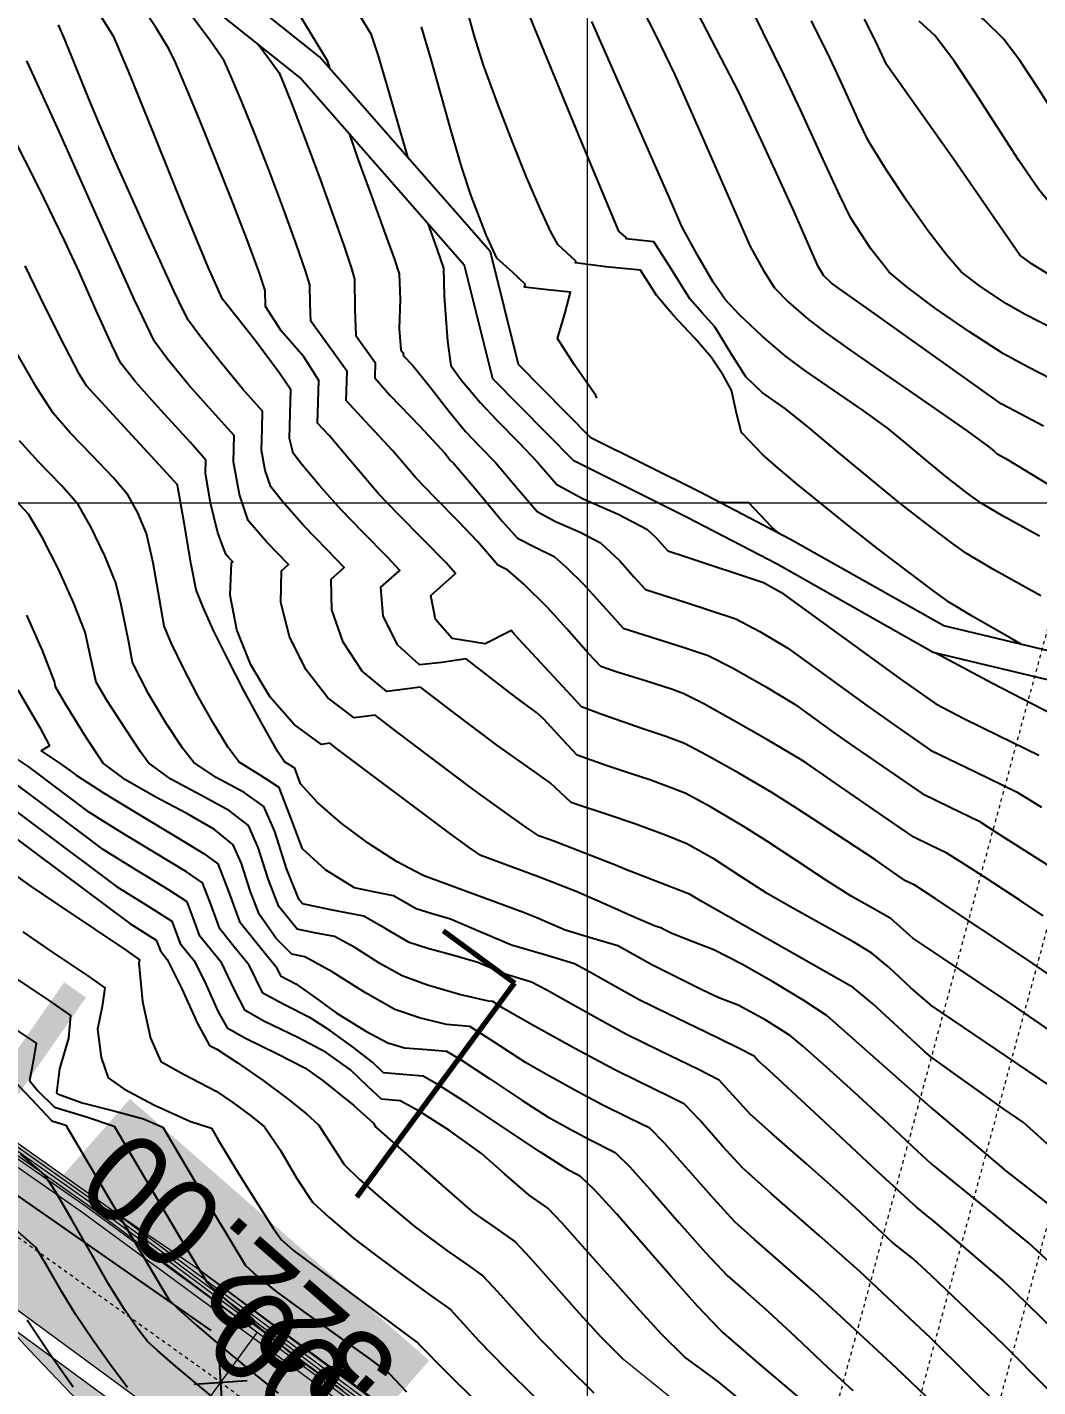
# Model space of a CAD drawing. Extents: x 62344 to 62624, y 108620 to 109406.
# Drawn here: x 62434.2 to 62462.72, y 108675.03 to 108713.43 of the extents above; entities that cross this region are included whole.
import ezdxf
from ezdxf.enums import TextEntityAlignment as Align

# ---------------------------------------------------------------- set-up
doc = ezdxf.new("R2018")
doc.units = 0
doc.header["$LTSCALE"] = 0.039369
doc.header["$MEASUREMENT"] = 0
for name, pattern in [('NASCOSTA', [9.525, 6.35, -3.175]), ('TRATTEGGIATA', [0.75, 0.5, -0.25]), ('TRATTOPUNTO2', [0.5, 0.25, -0.125, 0, -0.125])]:
    doc.linetypes.add(name, pattern=pattern)
for name, color, linetype in [('coordinate', 2, 'Continuous'), ('curve livello 1m', 2, 'Continuous'), ('curve livello 5m', 7, 'Continuous'), ('LIN010TR', 2, 'NASCOSTA'), ('LIN018CO', 6, 'Continuous'), ('LIN025CO', 7, 'Continuous'), ('LIN035CO', 1, 'Continuous'), ('Strade', 7, 'Continuous'), ('TEXT018', 143, 'Continuous'), ('TEXT035', 1, 'Continuous'), ('TEXT050', 3, 'Continuous'), ('TRATTCOLO-30', 253, 'Continuous'), ('TRATTCOLO-7', 51, 'Continuous')]:
    doc.layers.add(name, color=color, linetype=linetype)
doc.layers.add('LIN070CO', color=4, linetype='Continuous', lineweight=70)

# ---------------------------------------------------------------- blocks, each defined once
blk = doc.blocks.new('*U14')
at = {"layer": 'LIN035CO'}
for p, q in [((0.1061, 0.1061), (-0.1061, -0.1061)), ((0.1061, -0.1061), (-0.1061, 0.1061))]:
    blk.add_line(p, q, dxfattribs=at)
at = {"layer": 'TEXT035', "lineweight": 30, "flags": 104}
blk.add_attdef('VALORE', text='', height=0.25, dxfattribs=at).set_placement((0.6749, 0.0868), align=Align.BOTTOM_CENTER)
blk = doc.blocks.new('*U28')
at = {"layer": 'LIN035CO'}
for p, q in [((0.1061, 0.1061), (-0.1061, -0.1061)), ((0.1061, -0.1061), (-0.1061, 0.1061))]:
    blk.add_line(p, q, dxfattribs=at)
at = {"layer": 'TEXT035', "lineweight": 30, "flags": 104}
blk.add_attdef('VALORE', text='', height=0.25, dxfattribs=at).set_placement((-0.7058, -0.2679), align=Align.BOTTOM_CENTER)
blk = doc.blocks.new('*U13')
at = {"layer": 'LIN018CO'}
blk.add_hatch(color=256, dxfattribs=at).paths.add_polyline_path([(-0.2617, 0.0918), (-0.2749, 0.211), (-0.0132, 0.1193)])
for p, q in [((-0.2617, 0.0918), (-0.2749, 0.211)), ((-0.2749, 0.211), (-0.0132, 0.1193)), ((-0.0132, 0.1193), (-1.8424, -0.0832))]:
    blk.add_line(p, q, dxfattribs=at)
at = {"layer": 'TEXT035', "lineweight": 30, "flags": 46}
blk.add_attdef('VALORE_AD', text='', height=0.25, rotation=6.31491, dxfattribs=at).set_placement((-0.3363, 0.1439), align=Align.BOTTOM_RIGHT)
blk = doc.blocks.new('Strada 4')
at = {"layer": 'TRATTCOLO-30', "linetype": 'Continuous', "lineweight": 0}
h = blk.add_hatch(color=256, dxfattribs=at)
h.dxf.hatch_style = 1
h.paths.add_polyline_path([(43.105, -1.419), (46.497, -3.339), (80.151, -4.519), (80.103, -2.716)])
h.paths.add_polyline_path([(46.497, -3.339), (46.874, -3.552), (52.527, -6.752), (80.237, -7.724), (80.151, -4.519)])
edge = h.paths.add_edge_path()
edge.add_line((55.533, 0.147), (48.635, 2.784))
edge.add_arc((41.881, -19.911), 23.678, 73.4261, 98.3552)
edge.add_line((38.44, 3.516), (21.582, 1.651))
edge.add_line((21.582, 1.651), (3.299, 0.105))
edge.add_line((3.299, 0.105), (0, 0))
edge.add_line((0, 0), (-4.868, -2.433))
edge.add_line((-4.868, -2.433), (-6.76, -3.083))
edge.add_line((-6.76, -3.083), (-8.08, -3.177))
edge.add_line((-8.08, -3.177), (-9.796, -2.619))
edge.add_line((-9.796, -2.619), (-8.386, -3.862))
edge.add_line((-8.386, -3.862), (0.216, -4.319))
edge.add_line((0.216, -4.319), (4.425, -3.312))
edge.add_line((4.425, -3.312), (21.922, -1.833))
edge.add_line((21.922, -1.833), (38.889, 0.045))
edge.add_line((38.889, 0.045), (40.891, -0.537))
edge.add_line((40.891, -0.537), (40.911, 0.659))
edge.add_line((40.911, 0.659), (40.911, 0.659))
edge.add_line((40.911, 0.659), (55.533, 0.147))
h.paths.add_polyline_path([(80.063, -1.214), (56.974, -0.404), (55.533, 0.147), (40.911, 0.659), (40.891, -0.537), (42.241, -0.929), (43.105, -1.419), (80.103, -2.716)])
h.paths.add_polyline_path([(113.896, 1.782), (80.063, -1.214), (80.103, -2.716), (114.117, -0.719), (114.116, -0.709)])
h.paths.add_polyline_path([(112.477, -4.869), (112.186, -1.588), (80.151, -4.519), (80.237, -7.724)])
h.paths.add_polyline_path([(112.124, -0.882), (113.749, -0.741), (80.103, -2.716), (80.151, -4.519), (112.186, -1.587)])
at = {"layer": 'TRATTCOLO-7', "linetype": 'Continuous', "lineweight": 0}
h = blk.add_hatch(color=256, dxfattribs=at)
h.dxf.hatch_style = 1
h.paths.add_polyline_path([(77.917, 0.178), (77.359, 0.413), (76.966, 0.592), (76.485, 0.725), (75.957, 0.858), (75.62, 0.95), (75.211, 0.996), (74.929, 1.042), (74.576, 1.077), (74.1, 1.149), (73.522, 1.201), (73.026, 1.241), (72.529, 1.277), (71.951, 1.303), (71.213, 1.272), (69.931, 1.128), (68.801, 1.033), (67.419, 0.892), (66.997, 0.826), (65.946, 0.275), (65.377, -0.199), (80.05, -0.713), (80.317, -0.689), (78.991, -0.267)])
h.paths.add_polyline_path([(3.257, 0.604), (21.533, 2.148), (20.47, 2.268), (19.313, 2.368), (17.399, 2.547), (15.783, 2.547), (13.326, 2.268), (11.631, 1.829), (9.275, 1.55), (8.016, 1.317), (5.948, 0.958), (3.247, 0.603)])
h = blk.add_hatch(color=256, dxfattribs=at)
h.dxf.hatch_style = 1
h.paths.add_polyline_path([(114.27, -1.309), (114.16, -1.207), (114.237, -2.072), (114.336, -2.057)], flags=17)
h.paths.add_polyline_path([(114.379, -1.412), (114.27, -1.309), (114.336, -2.057), (114.435, -2.042)], flags=17)
h.paths.add_polyline_path([(114.437, -0.925), (114.234, 0.229), (114.435, -2.042), (114.534, -2.027)])
h.paths.add_polyline_path([(114.344, -1.011), (114.252, -1.109), (114.27, -1.309), (114.379, -1.412)], flags=17)
h.paths.add_polyline_path([(114.252, -1.109), (114.16, -1.207), (114.27, -1.309)], flags=17)
h.paths.add_polyline_path([(114.038, 1.311), (113.852, 2.28), (114.16, -1.207), (114.252, -1.109)])
h.paths.add_polyline_path([(114.038, 1.311), (114.252, -1.109), (114.344, -1.011), (114.234, 0.229)])
h.paths.add_polyline_path([(52.527, -6.752), (42.241, -0.929), (38.889, 0.045), (21.922, -1.833), (4.425, -3.312), (0.216, -4.319), (-8.469, -3.858), (-8.397, -3.975), (-5.236, -4.212), (-4.645, -4.346), (-4.052, -4.48), (-1.88, -4.596), (0.216, -4.707), (4.518, -3.711), (18.308, -2.593), (21.076, -2.268), (38.857, -0.438), (41.275, -1.19), (44.607, -3.017), (52.334, -7.418), (54.887, -7.518), (56.143, -7.79), (57.152, -7.998), (58.044, -8.175), (58.724, -8.302), (59.095, -8.359), (60.827, -8.318), (62.559, -8.278), (65.673, -8.25), (67.078, -8.203), (68.479, -8.146), (69.599, -8.092), (73.104, -8.228), (79.801, -8.378), (80.253, -8.38), (92.186, -7.276), (115.151, -5.266), (115.066, -4.633), (114.854, -3.378), (114.645, -2.142), (114.623, -2.014), (114.237, -2.072), (114.469, -4.693), (80.237, -7.724)])
h.paths.add_polyline_path([(112.957, -0.851), (115.342, -0.772), (115.308, 0.258), (112.922, 0.179)], flags=9)
at = {"linetype": 'Continuous', "lineweight": 0, "flags": 128}
blk.add_lwpolyline([(-9.67, -2.475), (-8.309, -3.675), (0.198, -4.127), (4.394, -3.123), (21.903, -1.643), (38.906, 0.238), (42.315, -0.752), (52.58, -6.563), (80.232, -7.533), (112.49, -4.677)], dxfattribs=at)
at = {"layer": 'curve livello 1m', "linetype": 'Continuous', "lineweight": 0, "flags": 128}
for points in [[(15.949, -2.346), (15.638, 1.148)], [(0.216, -4.39), (4.447, -3.436), (21.948, -2.09), (38.855, -0.332), (42.072, -1.317), (52.397, -7.198), (80.249, -8.284), (92.186, -7.276)], [(3.263, -3.59), (4.432, -3.337), (21.939, -1.99), (38.865, -0.23), (42.112, -1.225), (52.425, -7.099), (80.246, -8.184), (115.12, -5.24), (115.066, -4.633)], [(15.773, -2.353), (21.93, -1.89), (38.875, -0.129), (42.152, -1.133), (52.454, -7), (80.244, -8.084), (115.011, -5.149), (114.854, -3.378)], [(21.076, -2.268), (4.463, -3.546), (0.226, -4.502), (-5.236, -4.212)], [(18.308, -2.593), (4.48, -3.656), (0.267, -4.607), (-4.645, -4.346)]]:
    blk.add_lwpolyline(points, dxfattribs=at)
at = {"layer": 'LIN018CO', "linetype": 'TRATTOPUNTO2', "lineweight": 0, "ltscale": 5, "flags": 128}
blk.add_lwpolyline([(-4.025, -2.012), (15.794, -0.599), (28.305, 0.628), (38.378, 1.633, -0.11239), (47.777, -0.151), (55.32, -3.584), (80.051, -4.487), (114.148, -1.407)], format="xyb", dxfattribs=at)
at = {"layer": 'LIN035CO', "linetype": 'Continuous', "lineweight": 0, "flags": 128}
for points in [[(3.257, 0.604), (21.533, 2.148), (38.376, 4.012, -0.126618), (50.36, 2.732), (56.992, 0.095)], [(3.299, 0.105), (21.582, 1.651), (38.44, 3.516, -0.109204), (48.635, 2.784), (56.974, -0.404)]]:
    blk.add_lwpolyline(points, format="xyb", dxfattribs=at)
at = {"layer": 'LIN035CO', "linetype": 'Continuous', "lineweight": 0, "elevation": -3.7, "flags": 128}
blk.add_lwpolyline([(21.533, 2.148), (20.47, 2.268), (19.313, 2.368), (17.399, 2.547), (15.783, 2.547), (13.326, 2.268), (11.631, 1.829), (9.275, 1.55), (8.016, 1.317), (5.948, 0.958), (3.257, 0.605)], dxfattribs=at)
at = {"layer": 'LIN035CO', "linetype": 'Continuous', "lineweight": 0, "flags": 128}
for points in [[(-9.796, -2.619), (-8.386, -3.862), (0.216, -4.319), (4.425, -3.312), (21.922, -1.833), (38.889, 0.045)], [(18.308, -2.593), (21.076, -2.268), (38.857, -0.438), (41.275, -1.19)], [(0.216, -4.707), (4.518, -3.711), (18.308, -2.593)]]:
    blk.add_lwpolyline(points, dxfattribs=at)
ref = blk.add_blockref('*U13', (26.178, -1.107), dxfattribs=dict(xscale=5, yscale=5, zscale=5))
lines = blk.add_mtext('P=8.00%', dxfattribs={"layer": 'TEXT035', "insert": (24.496, -0.388), "char_height": 6, "attachment_point": 1, "rotation": 6.3149})
ref.add_attrib('VALORE_AD', '', (24.496, -0.388), dxfattribs={"flags": 46}).embed_mtext(lines)
ref = blk.add_blockref('*U28', (15.794, -0.599), dxfattribs=dict(xscale=5, yscale=5, zscale=5))
lines = blk.add_mtext('322.00', dxfattribs={"layer": 'TEXT035', "insert": (12.265, -1.939), "char_height": 2.5, "attachment_point": 1, "bg_fill": 1, "box_fill_scale": 1.2, "bg_fill_color": 253, "bg_fill_transparency": 0})
ref.add_attrib('VALORE', '', (12.265, -1.939), dxfattribs={"flags": 104}).embed_mtext(lines)
ref = blk.add_blockref('*U14', (3.259, -1.395), dxfattribs=dict(xscale=5, yscale=5, zscale=5))
lines = blk.add_mtext('323.00', dxfattribs={"layer": 'TEXT035', "insert": (6.634, -0.961), "char_height": 2.5, "attachment_point": 1})
ref.add_attrib('VALORE', '', (6.634, -0.961), dxfattribs={"flags": 104}).embed_mtext(lines)
blk = doc.blocks.new('*U36')
at = {"layer": 'LIN070CO'}
for p, q in [((2.7993, 0.7384), (2.8414, 0.2401)), ((-2.6857, -0.227), (-2.7278, 0.2712)), ((2.8414, 0.2401), (1.3467, 0.1138)), ((-1.191, -0.1007), (-2.6857, -0.227))]:
    blk.add_line(p, q, dxfattribs=at)
at = {"layer": 'TEXT018', "lineweight": 30, "flags": 39}
blk.add_attdef('RIF2', text='', height=0.18, rotation=4.83108, dxfattribs=at).set_placement((2.7045, 0.078), align=Align.TOP_RIGHT)
blk.add_attdef('RIF1', text='', height=0.18, rotation=4.83108, dxfattribs=at).set_placement((-2.5236, -0.3638), align=Align.TOP_LEFT)
at = {"layer": 'TEXT050', "lineweight": 30, "flags": 39}
blk.add_attdef('SEZ2', text='', height=0.4, rotation=4.83108, dxfattribs=at).set_placement((2.6793, 0.377), align=Align.BOTTOM_RIGHT)
blk.add_attdef('SEZ1', text='', height=0.4, rotation=4.83108, dxfattribs=at).set_placement((-2.5488, -0.0649), align=Align.BOTTOM_LEFT)

msp = doc.modelspace()

# ---------------------------------------------------------------- linework, layer by layer
at = {"layer": 'coordinate', "linetype": 'Continuous', "lineweight": 0}
for p, q in [((62449.99999, 108764.27057), (62449.99999, 108620.31839)), ((62369.18886, 108700.00002), (62480.2144, 108700.00002))]:
    msp.add_line(p, q, dxfattribs=at)
at = {"layer": 'curve livello 1m', "linetype": 'Continuous', "lineweight": 0}
msp.add_line((62453.00663, 108674.20549), (62451.03186, 108675.80416), dxfattribs=at)
at = {"layer": 'curve livello 1m', "flags": 128}
for points in [[(62433.92811, 108727.09076), (62434.61642, 108726.28671), (62435.42161, 108725.34867), (62435.42161, 108725.34867), (62436.75554, 108723.73726), (62438.92743, 108721.11448), (62439.37637, 108720.59691), (62439.70897, 108720.21096), (62441.46294, 108717.25663), (62443.89281, 108713.24587), (62444.09101, 108712.65305), (62444.4154, 108711.56003), (62444.80158, 108710.22811), (62444.94216, 108709.74815)], [(62433.03223, 108726.0036), (62437.04472, 108721.15811), (62437.56197, 108720.5597), (62438.16242, 108719.87114), (62438.4886, 108719.48888), (62441.72899, 108714.03087), (62442.66263, 108712.48979), (62442.72894, 108712.27959)], [(62475.65509, 108702.04685), (62475.14946, 108702.38323), (62470.46899, 108705.34945), (62469.91767, 108705.70285), (62469.55402, 108705.9859), (62468.86175, 108706.46659), (62467.97723, 108707.05539), (62467.00061, 108707.69458), (62466.032, 108708.32646), (62465.17153, 108708.89331), (62464.51934, 108709.33742), (62464.17555, 108709.60109), (62463.77259, 108710.10374), (62463.278, 108710.84641), (62462.74197, 108711.68924), (62462.21468, 108712.49241), (62461.74631, 108713.11607), (62461.22923, 108713.62739), (62460.56497, 108714.20768), (62459.91112, 108714.78023), (62459.4253, 108715.26835), (62457.64105, 108718.09173), (62454.82772, 108722.54901)], [(62467.30336, 108683.73974), (62462.43277, 108687.09031), (62459.83067, 108688.83054), (62459.25367, 108689.20149), (62458.99187, 108689.32879), (62458.62167, 108689.58224), (62458.14009, 108689.91444), (62458.14009, 108689.91444), (62457.02035, 108690.65488), (62455.93624, 108691.35934), (62455.21299, 108691.81647), (62455.21299, 108691.81647), (62454.28644, 108692.36192), (62453.37458, 108692.87513), (62452.75097, 108693.20215), (62452.75097, 108693.20215), (62452.21967, 108693.40609), (62451.57657, 108693.61847), (62450.4168, 108694.02532), (62449.84762, 108694.23801), (62449.84762, 108694.23801), (62449.55992, 108694.54863), (62447.95024, 108696.28652), (62447.86293, 108696.3831), (62447.84565, 108696.39944), (62447.85012, 108696.3824), (62447.12613, 108696.01437), (62446.18886, 108696.17389), (62446.18886, 108696.17389), (62445.71796, 108696.70455), (62445.58952, 108697.38432), (62445.58952, 108697.38432), (62446.2902, 108698.00571), (62446.02488, 108698.30507), (62445.39914, 108698.93907), (62444.67429, 108699.66883), (62444.11164, 108700.25546), (62444.11164, 108700.25546), (62443.69576, 108700.74057), (62443.17113, 108701.36949), (62442.71745, 108701.90144), (62442.71745, 108701.90144), (62442.39242, 108702.25016), (62442.40824, 108702.8405), (62442.43135, 108703.45199), (62442.43135, 108703.45199), (62442.00459, 108704.12732), (62441.36908, 108704.85421), (62440.92517, 108705.54248), (62440.92517, 108705.54248), (62440.9143, 108705.99844), (62440.7417, 108706.51706), (62440.40431, 108707.42949), (62440.40431, 108707.42949), (62439.95275, 108708.59472), (62439.49371, 108709.75331), (62439.05786, 108710.83037), (62438.67586, 108711.75096), (62438.37839, 108712.44019), (62438.19612, 108712.82313), (62438.19612, 108712.82313), (62437.84706, 108713.39486), (62437.36431, 108714.11235)], [(62451.37932, 108714.31301), (62451.92824, 108713.21465), (62452.47725, 108712.08673), (62453.21666, 108710.40601), (62454.60174, 108707.23837), (62454.97825, 108706.5585), (62455.28772, 108706.07696), (62455.68806, 108705.67088), (62456.24633, 108705.17958), (62456.7339, 108704.80946), (62457.41515, 108704.32536), (62458.22193, 108703.76678), (62459.08612, 108703.17324), (62459.93959, 108702.58424), (62460.71419, 108702.03929), (62461.34181, 108701.57788), (62461.48978, 108701.4556), (62461.57891, 108701.38785), (62461.80314, 108701.26022), (62463.28505, 108700.35624)], [(62460.04114, 108687.14127), (62459.19229, 108687.70897), (62458.57513, 108688.25708), (62458.07486, 108688.54382), (62457.45505, 108688.8939), (62457.45505, 108688.8939), (62456.7574, 108689.33837), (62455.92281, 108689.88998), (62455.09316, 108690.43817), (62454.41035, 108690.87236), (62454.41035, 108690.87236), (62453.48496, 108691.41099), (62452.78461, 108691.78736), (62452.78461, 108691.78736), (62452.37684, 108691.95171), (62451.76986, 108692.17687), (62451.76986, 108692.17687), (62451.19144, 108692.36839), (62450.5416, 108692.5825), (62450.5416, 108692.5825), (62449.72118, 108692.87649), (62449.3088, 108693.31638), (62448.77121, 108693.90212), (62448.77121, 108693.90212), (62448.57621, 108694.08317), (62448.18516, 108694.36106), (62447.85259, 108694.61127), (62446.58387, 108695.59068), (62445.89579, 108695.49459), (62445.26722, 108695.42542), (62445.26722, 108695.42542), (62444.65053, 108695.99489), (62444.24896, 108696.80591), (62444.18297, 108697.61516), (62444.18297, 108697.61516), (62444.71703, 108698.08877), (62444.37651, 108698.45867), (62443.66565, 108699.17411), (62443.05655, 108699.8035), (62443.05655, 108699.8035), (62442.44595, 108700.49294), (62441.94446, 108701.08501), (62441.70252, 108701.40207), (62441.70252, 108701.40207), (62441.59665, 108701.8191), (62441.62659, 108702.87401), (62441.63699, 108703.19499), (62441.3143, 108703.66512), (62440.64201, 108704.57597), (62440.64201, 108704.57597), (62440.11482, 108705.24116), (62439.71237, 108705.75501), (62439.71237, 108705.75501), (62439.30373, 108706.65408), (62438.62622, 108708.29319), (62437.79777, 108710.35662), (62437.0562, 108712.19576), (62436.63935, 108713.16199), (62436.63935, 108713.16199), (62436.27248, 108713.74495)], [(62462.80776, 108697.37094), (62461.4578, 108698.13113), (62460.67893, 108698.58862), (62460.67893, 108698.58862), (62460.2395, 108698.90702), (62459.53275, 108699.44425), (62458.77068, 108700.03913), (62458.77068, 108700.03913), (62458.01639, 108700.65597), (62457.09924, 108701.42338), (62456.22574, 108702.1532), (62455.60241, 108702.65726), (62455.60241, 108702.65726), (62454.94552, 108703.12158), (62454.47916, 108703.55815), (62454.05666, 108704.23183), (62453.60261, 108704.9672), (62453.60261, 108704.9672), (62453.25099, 108705.36524), (62452.89686, 108705.7657), (62452.89686, 108705.7657), (62452.33153, 108706.68227), (62451.88401, 108707.37332), (62451.88401, 108707.37332), (62451.10806, 108707.46038), (62451.11219, 108707.48228), (62450.90056, 108707.67797), (62449.82682, 108710.24731), (62448.3248, 108713.87861)], [(62462.88666, 108702.1659), (62462.2462, 108702.5025), (62461.68608, 108702.79992), (62461.68608, 108702.79992), (62458.19261, 108705.2926), (62456.89674, 108706.20858), (62456.68068, 108706.41085), (62456.52606, 108706.67262), (62456.2211, 108707.36688), (62455.82907, 108708.26661), (62455.82907, 108708.26661), (62454.98157, 108710.11441), (62454.28184, 108711.59631), (62454.28184, 108711.59631), (62453.13995, 108713.81107)], [(62480.2144, 108695.71691), (62479.01087, 108696.56012), (62475.48618, 108698.90317), (62471.85779, 108701.31708), (62469.13699, 108703.04137), (62467.08946, 108704.29746), (62466.37304, 108704.68659), (62465.48302, 108705.14882), (62464.55481, 108705.62581), (62463.72385, 108706.05925), (62463.12554, 108706.39079), (62463.12554, 108706.39079), (62462.56732, 108706.74557), (62462.21922, 108706.99999), (62462.21922, 108706.99999), (62460.35611, 108709.6958), (62458.45227, 108712.37825), (62458.13964, 108713.05104), (62457.83213, 108713.66123)], [(62459.70614, 108685.81681), (62459.67146, 108685.84), (62459.13526, 108686.30747), (62458.52507, 108686.8739), (62458.04254, 108687.2867), (62458.04254, 108687.2867), (62457.55371, 108687.57962), (62456.72212, 108688.0435), (62455.81165, 108688.54919), (62455.0862, 108688.96751), (62455.0862, 108688.96751), (62454.34215, 108689.4512), (62453.6077, 108689.92825), (62453.6077, 108689.92825), (62452.81824, 108690.37257), (62452.21621, 108690.61522), (62451.32006, 108690.94764), (62451.32006, 108690.94764), (62450.56637, 108691.19714), (62449.7359, 108691.47081), (62449.7359, 108691.47081), (62449.55533, 108691.53612), (62448.95972, 108692.08912), (62448.31237, 108692.551), (62447.48161, 108693.13949), (62447.48161, 108693.13949), (62446.22456, 108694.08524), (62445.30249, 108694.79705), (62444.34558, 108694.67695), (62443.65384, 108695.24854), (62443.1127, 108696.06628), (62442.79571, 108696.98161), (62442.77643, 108697.846), (62442.77643, 108697.846), (62443.14385, 108698.17184), (62442.67659, 108698.66127), (62442.00146, 108699.35155), (62442.00146, 108699.35155), (62441.39301, 108700.04555), (62441.06991, 108700.45135), (62441.06991, 108700.45135), (62440.91645, 108700.91384), (62440.80624, 108701.48989), (62440.80624, 108701.48989), (62440.83029, 108702.09162), (62440.83758, 108702.59383), (62440.83758, 108702.59383), (62440.27726, 108703.21765), (62439.63235, 108704.0019), (62439.06688, 108704.71906), (62438.7505, 108705.154), (62438.7505, 108705.154), (62438.59716, 108705.44686), (62438.33782, 108705.98777), (62437.99458, 108706.72812), (62437.58953, 108707.6193), (62437.14477, 108708.61271), (62436.68238, 108709.65972), (62436.22446, 108710.71174), (62436.22446, 108710.71174), (62435.9341, 108711.41422), (62435.57905, 108712.29855), (62435.26123, 108713.08675), (62435.08258, 108713.50085)], [(62450.27415, 108702.95785), (62450.247, 108703.02911), (62450.247, 108703.02911), (62449.63731, 108703.91006), (62449.16206, 108704.63964), (62449.16206, 108704.63964), (62449.375, 108705.33669), (62449.53208, 108705.94768), (62449.53208, 108705.94768), (62448.88715, 108706.0212), (62448.23457, 108706.09326), (62448.23457, 108706.09326), (62448.25005, 108706.17533), (62447.89227, 108706.51924), (62447.45701, 108706.90865), (62447.45701, 108706.90865), (62447.14951, 108707.57194), (62446.72589, 108708.66868), (62446.72589, 108708.66868), (62446.4671, 108709.46865), (62446.17455, 108710.47182), (62445.87105, 108711.55247), (62445.57942, 108712.58486), (62445.32246, 108713.44326)], [(62462.76761, 108699.05674), (62461.75009, 108699.62789), (62461.12892, 108699.98824), (62461.12892, 108699.98824), (62460.72456, 108700.28641), (62460.13023, 108700.74737), (62460.13023, 108700.74737), (62459.5796, 108701.20017), (62458.9415, 108701.73472), (62458.47211, 108702.11757), (62458.47211, 108702.11757), (62457.7956, 108702.60552), (62456.95332, 108703.18667), (62456.15139, 108703.74153), (62455.59592, 108704.15058), (62455.59592, 108704.15058), (62454.93581, 108704.71913), (62454.30576, 108705.30894), (62453.89477, 108705.74308), (62453.89477, 108705.74308), (62453.5644, 108706.23549), (62453.11353, 108706.99884), (62452.67743, 108707.80411), (62452.67743, 108707.80411), (62452.38124, 108708.48148), (62450.13281, 108713.59235)], [(62463.17337, 108704.90343), (62462.36868, 108705.32332), (62461.82596, 108705.62675), (62461.82596, 108705.62675), (62461.07531, 108706.12803), (62460.56137, 108706.52906), (62460.56137, 108706.52906), (62460.14211, 108707.00887), (62459.6084, 108707.70538), (62459.02299, 108708.5302), (62458.44859, 108709.39498), (62457.94793, 108710.21132), (62457.94793, 108710.21132), (62457.67434, 108710.78416), (62457.23766, 108711.74243), (62456.85371, 108712.56613), (62456.85371, 108712.56613), (62456.33296, 108713.61227)], [(62473.20246, 108702.04102), (62469.44123, 108704.42467), (62468.49039, 108705.00798), (62467.88724, 108705.32969), (62467.1766, 108705.69552), (62466.64962, 108705.98008), (62465.78592, 108706.51081), (62464.92599, 108707.06391), (62464.15269, 108707.58369), (62463.54887, 108708.01446), (62463.19739, 108708.30054), (62462.74039, 108708.85553), (62462.18667, 108709.66523), (62461.57669, 108710.61691), (62460.95088, 108711.59785), (62460.34971, 108712.49534), (62459.81363, 108713.19665), (62459.37062, 108713.60601)], [(62440.71825, 108712.95568), (62440.71825, 108712.95568), (62441.03987, 108712.51836), (62441.30965, 108712.14541), (62441.6591, 108711.29187), (62442.07291, 108710.197), (62442.4723, 108709.11606), (62442.83264, 108708.11819), (62443.12929, 108707.27251), (62443.33761, 108706.64816), (62443.43297, 108706.31427), (62443.44544, 108705.474), (62443.4708, 108704.72833), (62444.02007, 108703.96597), (62444.00587, 108703.52769), (62444.43624, 108703.04192), (62445.27738, 108702.16502), (62445.99454, 108701.39407), (62446.14903, 108701.20079), (62446.23602, 108701.11047), (62446.8768, 108700.35981), (62447.60666, 108699.48268), (62448.03356, 108698.99938), (62448.53658, 108698.74729), (62449.07247, 108698.48462), (62449.40551, 108698.18815), (62449.902, 108697.7005), (62450.5349, 108696.99355), (62451.01861, 108696.46525), (62452.74054, 108695.91243), (62453.41735, 108695.68772), (62454.10695, 108695.33916), (62455.01738, 108694.82748), (62455.87549, 108694.30617), (62456.95102, 108693.52521), (62457.41763, 108693.1954), (62459.46298, 108691.78911), (62460.24724, 108691.40651), (62461.06728, 108691.00907), (62461.59045, 108690.67376), (62462.2819, 108690.22818), (62463.07722, 108689.73132)], [(62459.70614, 108684.3514), (62459.52271, 108684.50837), (62458.78135, 108685.19353), (62458.06446, 108685.85376), (62457.50995, 108686.31631), (62457.50995, 108686.31631), (62453.22234, 108688.75401), (62452.88863, 108688.94911), (62452.81295, 108688.97837), (62451.06502, 108689.6541), (62450.79811, 108689.7715), (62449.05898, 108690.44083), (62448.63598, 108690.59766), (62448.29752, 108690.82668), (62447.6094, 108691.31567), (62446.77806, 108691.91792), (62446.77806, 108691.91792), (62444.59654, 108693.55921), (62444.02111, 108694.00342), (62443.42393, 108693.92847), (62442.68684, 108694.49505), (62442.0636, 108695.29274), (62441.60349, 108696.22198), (62441.35581, 108697.1832), (62441.36988, 108698.07684), (62441.36988, 108698.07684), (62441.57067, 108698.25491), (62440.94637, 108698.8996), (62440.43729, 108699.50062), (62440.192, 108700.23989), (62440.01584, 108701.16068), (62440.01584, 108701.16068), (62440.03679, 108701.89896), (62439.50545, 108702.49782), (62438.76362, 108703.31644), (62438.76362, 108703.31644), (62438.15811, 108704.06019), (62437.78863, 108704.55299), (62437.78863, 108704.55299), (62437.2253, 108705.73281), (62436.2212, 108707.974), (62435.09978, 108710.48715), (62434.18446, 108712.48283)], [(62443.28081, 108710.43294), (62443.54848, 108709.66463), (62443.90418, 108708.68892), (62444.2672, 108707.70129), (62444.55681, 108706.89722), (62444.69231, 108706.47218), (62444.72248, 108705.75748), (62444.69792, 108704.92192), (62444.74361, 108704.32125), (62444.81443, 108704.22296), (62444.8126, 108704.16646), (62445.06899, 108703.89138), (62445.55315, 108703.29299), (62446.1088, 108702.58079), (62446.56977, 108702.01378), (62446.97577, 108701.59121), (62447.41483, 108701.13635), (62448.08006, 108700.34914), (62448.58822, 108699.75828), (62449.11171, 108699.47449), (62449.80742, 108699.16985), (62450.38134, 108698.86982), (62450.92153, 108698.35921), (62451.33368, 108697.89883), (62451.64867, 108697.55481), (62452.77, 108697.1948), (62454.19797, 108696.7207), (62454.87763, 108696.36501), (62455.67088, 108695.89288), (62457.89547, 108694.27756), (62458.86059, 108693.5954), (62459.69853, 108693.01927), (62460.96066, 108692.4056), (62462.14568, 108691.82718), (62462.8316, 108691.4088)], [(62445.50167, 108707.89276), (62445.50167, 108707.89276), (62445.75958, 108707.17593), (62445.95165, 108706.6301), (62445.97055, 108705.83786), (62446.06486, 108704.56292), (62446.15007, 108703.87823), (62446.43897, 108703.48445), (62446.99052, 108702.82677), (62447.45519, 108702.33633), (62448.0732, 108701.70713), (62448.59364, 108701.16223), (62449.14289, 108700.51717), (62449.88657, 108700.11402), (62450.87489, 108699.68125), (62451.69021, 108699.25503), (62451.94107, 108699.01791), (62452.27874, 108698.64436), (62452.79946, 108698.47718), (62454.9786, 108697.75368), (62455.46628, 108697.47959), (62458.83992, 108695.02992), (62459.84121, 108694.32219), (62460.63437, 108693.90656), (62461.61538, 108693.42647), (62462.75744, 108692.87615)], [(62459.70614, 108681.34137), (62459.33674, 108681.68119), (62458.37289, 108682.58525), (62457.53948, 108683.35856), (62457.53948, 108683.35856), (62456.74701, 108684.07109), (62456.08048, 108684.66039), (62455.73987, 108684.94968), (62455.73987, 108684.94968), (62455.04557, 108685.38821), (62454.26849, 108685.80988), (62454.26849, 108685.80988), (62453.72326, 108686.02066), (62453.22142, 108686.25605), (62452.52083, 108686.60145), (62451.83165, 108686.95325), (62451.83165, 108686.95325), (62451.29114, 108687.25368), (62450.86558, 108687.48704), (62450.86558, 108687.48704), (62450.16052, 108687.70034), (62449.37925, 108687.93136), (62449.37925, 108687.93136), (62448.58059, 108688.28265), (62448.20175, 108688.42846), (62445.42361, 108689.45843), (62445.38564, 108689.47471), (62445.376, 108689.47753), (62445.36965, 108689.48124), (62445.35876, 108689.48341), (62444.62018, 108689.87126), (62443.82349, 108690.38491), (62443.0514, 108690.96246), (62442.38664, 108691.54205), (62441.91194, 108692.06178), (62441.91194, 108692.06178), (62441.74646, 108692.50269), (62441.45859, 108692.68268), (62441.27249, 108692.9645), (62440.79652, 108693.8084), (62440.31415, 108694.70447), (62439.85745, 108695.58917), (62439.45852, 108696.39895), (62439.14943, 108697.07028), (62438.96229, 108697.53961), (62438.96229, 108697.53961), (62438.82182, 108698.25879), (62438.63027, 108699.4347), (62438.44932, 108700.44598), (62438.44932, 108700.44598), (62438.43503, 108700.50226), (62438.43523, 108700.50921), (62438.24411, 108700.722), (62435.86916, 108703.3097), (62435.67531, 108703.62994), (62435.24555, 108704.44804), (62434.71663, 108705.5067), (62434.13366, 108706.69526)], [(62459.70614, 108679.77727), (62459.29712, 108680.10446), (62459.29712, 108680.10446), (62458.20651, 108681.10763), (62456.56039, 108682.65191), (62455.13712, 108683.97242), (62455.13712, 108683.97242), (62454.82499, 108684.24807), (62454.71302, 108684.37125), (62454.25166, 108684.61307), (62453.33363, 108685.0582), (62452.29574, 108685.55896), (62451.47483, 108685.96772), (62451.47483, 108685.96772), (62450.8339, 108686.32075), (62450.0954, 108686.73698), (62449.64773, 108686.97726), (62449.64773, 108686.97726), (62448.81035, 108687.23076), (62447.86955, 108687.50883), (62447.86955, 108687.50883), (62447.00554, 108687.87943), (62446.14897, 108688.24632), (62446.14897, 108688.24632), (62445.63111, 108688.396), (62445.17651, 108688.53119), (62445.17651, 108688.53119), (62444.53515, 108688.90542), (62443.96966, 108689.01572), (62443.43626, 108689.12501), (62443.43626, 108689.12501), (62442.61247, 108689.63142), (62441.9647, 108690.2258), (62441.9647, 108690.2258), (62441.63763, 108691.10782), (62441.31251, 108691.96355), (62441.31251, 108691.96355), (62440.77153, 108692.3088), (62440.17793, 108692.67293), (62440.17793, 108692.67293), (62439.87169, 108693.09518), (62439.44448, 108693.78365), (62439.44448, 108693.78365), (62439.01578, 108694.55312), (62438.60002, 108695.34999), (62438.26182, 108696.04626), (62438.06581, 108696.51396), (62438.06581, 108696.51396), (62437.92743, 108697.28249), (62437.74993, 108698.30363), (62437.74993, 108698.30363), (62437.56786, 108699.13014), (62437.3191, 108699.71647), (62437.04093, 108700.22679), (62437.04093, 108700.22679), (62436.62664, 108700.72013), (62436.02669, 108701.34041), (62435.40504, 108701.98008), (62434.92562, 108702.5316), (62434.92562, 108702.5316), (62434.4775, 108703.23127), (62433.89982, 108704.22624)], [(62459.70614, 108678.18799), (62459.20336, 108678.64693), (62459.20336, 108678.64693), (62458.62211, 108679.11224), (62458.20805, 108679.4931), (62457.5831, 108680.07939), (62457.04275, 108680.58073), (62457.04275, 108680.58073), (62456.19254, 108681.33274), (62455.20244, 108682.19903), (62454.60728, 108682.73155), (62454.60728, 108682.73155), (62454.128, 108683.26428), (62453.73359, 108683.69268), (62453.73359, 108683.69268), (62453.14131, 108683.99549), (62452.05449, 108684.51957), (62451.118, 108684.98219), (62451.118, 108684.98219), (62450.44656, 108685.34928), (62449.61401, 108685.81815), (62448.86142, 108686.24037), (62448.42987, 108686.46749), (62448.42987, 108686.46749), (62447.65859, 108686.69805), (62446.91229, 108687.01794), (62446.26763, 108687.21141), (62445.50977, 108687.417), (62444.97703, 108687.58485), (62444.97703, 108687.58485), (62444.32163, 108687.9703), (62443.70065, 108688.32959), (62443.70065, 108688.32959), (62442.77107, 108688.50494), (62441.96541, 108688.67635), (62441.96541, 108688.67635), (62441.86168, 108688.80489), (62441.51766, 108689.67546), (62441.18947, 108690.71799), (62440.87857, 108691.42441), (62440.87857, 108691.42441), (62440.32424, 108691.8188), (62439.53326, 108692.23948), (62438.89727, 108692.66318), (62438.89727, 108692.66318), (62438.58794, 108693.06718), (62438.11357, 108693.78556), (62437.61647, 108694.6028), (62437.61647, 108694.6028), (62437.16932, 108695.48832), (62437.06688, 108696.06877), (62436.84644, 108697.12253), (62436.6992, 108697.73779), (62436.6992, 108697.73779), (62436.39061, 108698.5032), (62435.99651, 108699.32341), (62435.63513, 108699.95236), (62435.63513, 108699.95236), (62435.16489, 108700.49259), (62434.51264, 108701.15938), (62433.98208, 108701.7535)], [(62459.70614, 108676.40413), (62458.35213, 108677.6839), (62457.70387, 108678.28808), (62456.54952, 108679.30924), (62455.20451, 108680.4856), (62454.38956, 108681.21503), (62454.38956, 108681.21503), (62453.82215, 108681.83428), (62453.18034, 108682.56843), (62452.75416, 108683.0141), (62452.75416, 108683.0141), (62452.30286, 108683.24484), (62451.47475, 108683.64416), (62450.76118, 108683.99667), (62450.76118, 108683.99667), (62449.67003, 108684.58062), (62448.51461, 108685.21903), (62447.64156, 108685.72037), (62447.64156, 108685.72037), (62447.34359, 108685.91308), (62447.21893, 108685.92333), (62446.4, 108686.11416), (62445.49578, 108686.37904), (62444.77754, 108686.63851), (62444.77754, 108686.63851), (62444.15296, 108686.98824), (62443.44491, 108687.43886), (62442.86614, 108687.75377), (62442.86614, 108687.75377), (62442.30254, 108687.86009), (62441.81407, 108687.96401), (62441.81407, 108687.96401), (62441.30355, 108688.59662), (62441.00299, 108689.35722), (62440.71625, 108690.26808), (62440.44462, 108690.88526), (62439.9047, 108691.30265), (62439.09618, 108691.74581), (62438.25488, 108692.20074), (62437.61662, 108692.65342), (62437.61662, 108692.65342), (62437.3947, 108692.96406), (62436.9579, 108693.62554), (62436.43724, 108694.43944), (62436.43724, 108694.43944), (62436.14204, 108694.93144), (62435.98863, 108695.61549), (62435.83055, 108696.34545), (62435.83055, 108696.34545), (62435.50128, 108697.18709), (62435.07462, 108698.12719), (62434.62562, 108699.00954), (62434.22933, 108699.67793), (62434.22933, 108699.67793), (62433.65838, 108700.30483)], [(62455.42439, 108699.1362), (62455.22509, 108699.30565), (62455.22509, 108699.30565), (62454.5681, 108699.9967), (62453.85083, 108700.00992), (62453.74166, 108700.01335)], [(62473.8299, 108687.2366), (62473.10809, 108687.70786), (62472.42983, 108688.2215), (62471.62141, 108688.86376), (62470.81153, 108689.50727), (62470.12887, 108690.02462), (62470.12887, 108690.02462), (62469.62438, 108690.37015), (62468.99014, 108690.78584), (62468.41643, 108691.14697), (62468.41643, 108691.14697), (62467.69821, 108691.57408), (62466.9324, 108692.01347), (62466.24366, 108692.39479), (62465.75667, 108692.64769), (62465.75667, 108692.64769), (62465.64658, 108692.69175), (62464.80246, 108693.21376), (62464.06654, 108693.57448), (62463.15842, 108694.01623), (62463.15842, 108694.01623), (62461.42723, 108694.91093), (62459.82921, 108695.76081)], [(62433.92692, 108694.72381), (62434.55011, 108693.65802), (62434.82536, 108693.14185), (62434.82536, 108693.14185), (62434.59051, 108692.99493), (62435.16711, 108692.61498), (62435.38687, 108692.45044), (62435.57975, 108692.30602), (62436.35238, 108691.8105), (62437.35696, 108691.19954), (62438.37492, 108690.58643), (62439.1877, 108690.08448), (62439.57672, 108689.80697), (62439.57672, 108689.80697), (62439.87044, 108689.05087), (62440.1873, 108688.18007), (62440.1873, 108688.18007), (62440.68707, 108687.55578), (62441.22701, 108686.89172), (62441.22701, 108686.89172), (62441.3499, 108686.64124), (62441.7782, 108686.42078), (62442.32686, 108686.02656), (62442.91989, 108685.59694), (62442.91989, 108685.59694), (62443.75628, 108685.08347), (62444.37856, 108684.74583), (62444.37856, 108684.74583), (62444.84231, 108684.60998), (62445.48495, 108684.56194), (62446.03238, 108684.51207), (62446.03238, 108684.51207), (62446.45921, 108684.25703), (62447.25726, 108683.72984), (62448.15404, 108683.13383), (62448.87708, 108682.67233), (62448.87708, 108682.67233), (62449.41628, 108682.36641), (62450.04754, 108682.02561), (62450.04754, 108682.02561), (62450.79529, 108681.65696), (62451.20785, 108681.25096), (62451.85102, 108680.53217), (62452.6038, 108679.66887), (62453.34517, 108678.82938), (62453.95413, 108678.18198), (62453.95413, 108678.18198), (62454.4611, 108677.7327), (62455.1001, 108677.16994), (62455.1001, 108677.16994), (62455.89031, 108676.43603), (62456.80921, 108675.57213), (62457.50689, 108674.92679)], [(62456.25215, 108674.50644), (62454.89284, 108675.65948), (62453.92803, 108676.48989), (62453.79822, 108676.61087), (62453.73641, 108676.66546), (62453.12204, 108677.31285), (62452.37617, 108678.14999), (62451.5857, 108679.05599), (62450.83755, 108679.90998), (62450.21863, 108680.59107), (62449.81586, 108680.97839), (62449.69072, 108681.04008), (62449.49483, 108681.14832), (62448.69023, 108681.65778), (62447.67416, 108682.32954), (62446.64859, 108683.01289), (62445.81547, 108683.55713), (62445.37678, 108683.81156), (62444.79663, 108683.85478), (62444.25295, 108683.90402), (62443.9505, 108684.19253), (62443.40339, 108684.61897), (62442.75762, 108685.08496), (62442.20691, 108685.45071), (62441.44373, 108685.83591), (62440.84749, 108686.15043), (62440.45743, 108686.94547), (62440.0273, 108687.47448), (62439.62918, 108687.9718), (62439.37676, 108688.6655), (62439.14277, 108689.26783), (62438.69584, 108689.57563), (62437.78947, 108690.12755), (62436.76373, 108690.7473), (62435.95869, 108691.25863), (62435.15544, 108691.86007), (62434.24027, 108692.54531), (62433.38491, 108693.1099)], [(62432.38659, 108692.40597), (62434.69259, 108690.67933), (62436.71657, 108689.16385), (62437.61257, 108688.61029), (62438.27488, 108688.18954), (62438.27488, 108688.18954), (62438.51293, 108687.55526), (62438.91828, 108687.05297), (62439.24061, 108686.41093), (62439.57916, 108685.64698), (62439.84266, 108685.16883), (62439.84266, 108685.16883), (62440.36165, 108684.87767), (62441.2659, 108684.43973), (62442.03571, 108684.04002), (62442.03571, 108684.04002), (62442.55148, 108683.6802), (62443.4147, 108682.98225), (62443.96675, 108682.48287), (62443.96675, 108682.48287), (62444.039, 108682.37038), (62444.74584, 108681.74826), (62446.78757, 108679.96013), (62447.42168, 108679.51699), (62447.97342, 108679.12552), (62447.97342, 108679.12552), (62448.3866, 108678.68962), (62449.05531, 108677.93619), (62449.78571, 108677.11002), (62450.38395, 108676.45589), (62450.38395, 108676.45589), (62451.03186, 108675.80416)], [(62454.30117, 108674.68875), (62453.71499, 108675.17703), (62453.20985, 108675.54537), (62452.76159, 108675.87524), (62452.10297, 108676.51925), (62451.48707, 108677.18835), (62450.72527, 108678.0461), (62449.94993, 108678.92533), (62449.29343, 108679.65889), (62448.88813, 108680.07965), (62448.36145, 108680.45033), (62447.67378, 108681.05442), (62447.02355, 108681.62206), (62446.11537, 108682.27078), (62445.26264, 108682.82226), (62444.72118, 108683.11105), (62444.1926, 108683.15454), (62443.8082, 108683.514), (62443.32057, 108683.98638), (62442.63562, 108684.48064), (62441.8361, 108684.89663), (62440.89459, 108685.34949), (62440.34507, 108685.65963), (62440.03999, 108686.26389), (62439.68785, 108686.99922), (62439.07105, 108687.76353), (62438.88308, 108688.28013), (62438.70883, 108688.72868), (62438.17651, 108689.08119), (62437.18602, 108689.6791), (62436.33763, 108690.21124), (62434.92402, 108691.2697), (62433.31343, 108692.47564)], [(62433.91634, 108689.45184), (62434.25121, 108689.20328), (62435.05696, 108688.65263), (62436.08411, 108687.96718), (62436.97262, 108687.37168), (62437.36242, 108687.09085), (62437.36242, 108687.09085), (62437.34624, 108687.001), (62437.45138, 108685.9157), (62437.68022, 108684.88566), (62437.9641, 108684.21992), (62437.9641, 108684.21992), (62438.62902, 108683.85489), (62439.52786, 108683.38156), (62439.52786, 108683.38156), (62440.00123, 108683.06542), (62440.5032, 108682.70112), (62440.5032, 108682.70112), (62440.89068, 108682.37331), (62441.33202, 108681.72494), (62441.80569, 108680.91367), (62442.25315, 108680.25204), (62442.25315, 108680.25204), (62442.70368, 108679.83102), (62443.41817, 108679.22667), (62443.41817, 108679.22667), (62443.92443, 108678.83797), (62444.74583, 108678.22618), (62445.63596, 108677.57483), (62445.63596, 108677.57483), (62446.14398, 108677.21728), (62446.5039, 108676.82162), (62446.94589, 108676.32917), (62446.94589, 108676.32917), (62447.70518, 108675.55394), (62448.50332, 108674.76257)], [(62434.07307, 108687.88015), (62434.9236, 108687.30241), (62435.90845, 108686.64534), (62436.39161, 108686.30592), (62436.39161, 108686.30592), (62436.30813, 108685.77563), (62436.18046, 108685.13361), (62436.18046, 108685.13361), (62436.28296, 108684.33357), (62436.48437, 108683.76569), (62436.48437, 108683.76569), (62436.92178, 108683.45532), (62437.77307, 108682.99893), (62438.78286, 108682.53342), (62438.78286, 108682.53342), (62439.39395, 108682.33914), (62439.59761, 108681.9941), (62440.17725, 108681.03468), (62440.70391, 108680.19782), (62441.14205, 108679.51567), (62441.36022, 108679.19287), (62441.36022, 108679.19287), (62441.71452, 108678.88104), (62445.20307, 108676.28273), (62445.22957, 108676.26344), (62445.23286, 108676.25995), (62446.05308, 108675.4319), (62446.89054, 108674.60001)], [(62473.8299, 108676.13909), (62473.62927, 108676.27517), (62472.70651, 108677.09605), (62467.48806, 108681.65858), (62466.43109, 108682.61512), (62465.64299, 108683.32487), (62465.64299, 108683.32487), (62461.9855, 108685.84094), (62460.04113, 108687.14129)], [(62433.89493, 108686.55702), (62434.79386, 108685.95078), (62435.4208, 108685.52099), (62435.4208, 108685.52099), (62435.36252, 108684.88079), (62435.10656, 108684.01754), (62435.02747, 108683.33719), (62435.02747, 108683.33719), (62435.04928, 108683.31394), (62435.04947, 108683.31379), (62435.75103, 108683.05669), (62436.64242, 108682.82719), (62437.48093, 108682.60459), (62438.0238, 108682.36815), (62438.0238, 108682.36815), (62439.05539, 108680.6205), (62440.36029, 108678.46061), (62440.68076, 108678.17291), (62441.22321, 108677.73063), (62441.22321, 108677.73063), (62441.9915, 108677.16181), (62442.95517, 108676.47778), (62443.85148, 108675.8391), (62444.41769, 108675.4063), (62444.41769, 108675.4063), (62444.90501, 108674.8914)], [(62480.2144, 108670.23864), (62479.49044, 108670.6719), (62478.21964, 108671.43291), (62477.24142, 108672.03482), (62477.24142, 108672.03482), (62476.46648, 108672.53775), (62475.64738, 108673.08241), (62474.91694, 108673.5795), (62474.40796, 108673.93973), (62474.40796, 108673.93973), (62473.14068, 108674.96999), (62469.40119, 108678.08794), (62466.91947, 108680.25773), (62466.91947, 108680.25773), (62465.23707, 108681.78026), (62463.98264, 108682.91), (62463.98264, 108682.91), (62459.70613, 108685.81682)], [(62433.71678, 108685.23389), (62434.44999, 108684.73605), (62434.36112, 108684.22223), (62434.26099, 108683.6867), (62434.49691, 108683.39779), (62434.96418, 108682.93714), (62434.97027, 108682.93237), (62435.87184, 108682.65697), (62436.65365, 108682.39717), (62438.51316, 108679.2469), (62439.27728, 108677.98212), (62439.58895, 108677.68389), (62440.16699, 108677.18339), (62440.89909, 108676.5756), (62441.67296, 108675.95551), (62442.3269, 108675.47633), (62443.09679, 108674.9308)], [(62461.76019, 108682.8818), (62459.70613, 108684.35141)], [(62480.2144, 108668.53193), (62479.52361, 108668.93422), (62479.52361, 108668.93422), (62477.78104, 108669.98018), (62476.59279, 108670.70851), (62476.59279, 108670.70851), (62476.02916, 108671.07893), (62475.59091, 108671.38206), (62475.59091, 108671.38206), (62472.2529, 108674.09577), (62467.02301, 108678.4564), (62466.69161, 108678.58877), (62466.03959, 108679.25589), (62465.70238, 108679.57462), (62465.07837, 108680.07509), (62464.41474, 108680.60541), (62464.41474, 108680.60541), (62463.70998, 108681.23798), (62462.89835, 108681.98591), (62462.32228, 108682.49512), (62462.32228, 108682.49512), (62461.76019, 108682.8818)], [(62439.86064, 108674.38765), (62439.06044, 108675.04865), (62438.37917, 108675.62171), (62437.87237, 108676.06056), (62437.59562, 108676.31891), (62437.59562, 108676.31891), (62437.31045, 108676.68512), (62436.94004, 108677.21684), (62436.94004, 108677.21684), (62436.50431, 108677.92759), (62435.98052, 108678.83703), (62435.44962, 108679.77069), (62434.99257, 108680.55412), (62434.69036, 108681.01285), (62434.69036, 108681.01285), (62434.01619, 108681.60391)], [(62459.70613, 108681.34139), (62461.76019, 108679.67437)], [(62437.02258, 108675.01952), (62436.56675, 108675.6274), (62436.0533, 108676.34714), (62435.56533, 108677.06495), (62435.56533, 108677.06495), (62435.1739, 108677.72009), (62434.73495, 108678.49005), (62434.43657, 108678.96957), (62434.43657, 108678.96957), (62433.86391, 108679.48048)], [(62459.70613, 108679.77728), (62461.76019, 108678.01464)], [(62466.66432, 108674.91376), (62466.26914, 108675.30033), (62465.48767, 108676.10891), (62464.60056, 108677.02994), (62463.88848, 108677.75388), (62463.88848, 108677.75388), (62463.08343, 108678.52842), (62462.45286, 108679.11078), (62462.45286, 108679.11078), (62461.91011, 108679.55669), (62461.76019, 108679.67437)], [(62459.70613, 108678.188), (62461.76019, 108676.22867)], [(62466.27367, 108673.44504), (62466.10432, 108673.61071), (62465.02389, 108674.72861), (62463.79742, 108676.00199), (62462.81292, 108677.00288), (62462.81292, 108677.00288), (62462.08086, 108677.71155), (62461.76019, 108678.01464)], [(62435.49194, 108675.02749), (62434.81932, 108675.98315), (62434.19061, 108676.91306)], [(62459.70613, 108676.40415), (62461.76019, 108674.37851)], [(62469.08755, 108670.18361), (62469.00417, 108670.2554), (62468.33309, 108670.5613), (62467.35707, 108670.94764), (62466.63702, 108671.23875), (62466.63702, 108671.23875), (62465.93949, 108671.92109), (62464.56011, 108673.34832), (62462.99427, 108674.97404), (62461.76019, 108676.22867)]]:
    msp.add_lwpolyline(points, dxfattribs=at)
at = {"layer": 'curve livello 5m', "flags": 128}
for points in [[(62462.26355, 108696.00136), (62461.99002, 108696.1555), (62460.87505, 108696.79791), (62460.22893, 108697.189), (62459.79152, 108697.50203), (62459.08803, 108698.0303), (62458.25054, 108698.67339), (62457.41113, 108699.3309), (62456.67312, 108699.92305), (62455.93963, 108700.52327), (62455.32612, 108701.03616), (62454.94804, 108701.36629), (62454.37956, 108701.96424), (62454.36115, 108701.97622), (62454.2229, 108702.53186), (62454.07809, 108703.18611), (62453.84377, 108703.60595), (62453.50015, 108704.11513), (62453.02855, 108704.665), (62452.4435, 108705.29521), (62451.96704, 108705.84975), (62451.51315, 108706.57017), (62450.53209, 108706.66203), (62449.67131, 108706.77682), (62449.68112, 108706.8288), (62449.17879, 108707.29331), (62448.96951, 108707.67399), (62448.6646, 108708.33413), (62448.29329, 108709.20336), (62447.88483, 108710.21127), (62447.46846, 108711.28747), (62447.07342, 108712.36158), (62446.82567, 108713.1718), (62446.55826, 108714.12127)], [(62462.88003, 108688.3397), (62462.2169, 108688.78319), (62461.32071, 108689.36697), (62460.55907, 108689.85663), (62460.16048, 108690.10528), (62459.68355, 108690.33643), (62459.22742, 108690.55895), (62458.50546, 108691.04754), (62457.26652, 108691.90814), (62456.19168, 108692.64619), (62456.01564, 108692.76059), (62455.09715, 108693.30461), (62454.1382, 108693.85336), (62453.29339, 108694.31981), (62452.71733, 108694.61694), (62452.66947, 108694.63531), (62452.61154, 108694.65444), (62452.40864, 108694.72715), (62451.67367, 108694.96336), (62450.82466, 108695.22997), (62450.38854, 108695.3757), (62450.03001, 108695.75413), (62449.41986, 108696.44918), (62448.88247, 108697.0418), (62448.2128, 108697.69953), (62447.76361, 108698.09942), (62447.47889, 108698.24049), (62446.9201, 108698.89675), (62446.36933, 108699.47182), (62445.71151, 108700.13814), (62445.16673, 108700.70741), (62444.84938, 108701.08149), (62444.51207, 108701.48031), (62443.74312, 108702.2997), (62443.19915, 108702.88893), (62443.22571, 108703.70898), (62442.71843, 108704.41723), (62442.19799, 108705.13541), (62442.18166, 108705.61543), (62442.17364, 108706.15635), (62442.05329, 108706.55166), (62441.78717, 108707.31762), (62441.4288, 108708.30403), (62441.03171, 108709.36068), (62440.63671, 108710.37417), (62440.25194, 108711.33021), (62439.93735, 108712.08238), (62439.75288, 108712.48427), (62439.37911, 108713.03079), (62438.76559, 108713.84909)], [(62480.2144, 108692.25007), (62477.74599, 108693.96374), (62474.76516, 108696.05217), (62474.26365, 108696.43875), (62473.804, 108696.79161), (62468.76936, 108700.11572), (62468.56612, 108700.25094), (62468.52852, 108700.27476), (62464.28759, 108702.87642), (62463.44281, 108703.32631), (62462.4502, 108703.83688), (62461.75602, 108704.21333), (62460.79804, 108704.83117), (62459.8398, 108705.493), (62459.03262, 108706.09085), (62458.52782, 108706.51674), (62458.01209, 108707.17149), (62457.44359, 108708.04439), (62457.1325, 108708.68414), (62456.6121, 108709.82091), (62456.0385, 108711.07862), (62455.56777, 108712.08122), (62454.67507, 108713.87461)], [(62459.70614, 108682.91919), (62456.77488, 108685.51084), (62456.11816, 108685.94794), (62455.26665, 108686.46348), (62454.37017, 108686.96986), (62453.57856, 108687.37949), (62453.01859, 108687.5976), (62452.39414, 108687.83738), (62452.18847, 108687.93878), (62452.08343, 108687.99681), (62451.92183, 108688.04512), (62451.32833, 108688.29956), (62450.44875, 108688.69497), (62449.68935, 108689.02707), (62448.63036, 108689.43464), (62446.9988, 108690.03954), (62446.67458, 108690.2635), (62446.07451, 108690.69635), (62446.07451, 108690.69635), (62442.96851, 108693.03318), (62442.73972, 108693.2098), (62442.50229, 108693.18), (62441.73492, 108693.74045), (62441.05821, 108694.51353), (62440.50744, 108695.428), (62440.11786, 108696.41267), (62439.92473, 108697.3963), (62439.96333, 108698.30768), (62439.99749, 108698.33797), (62439.89128, 108698.44765), (62439.80468, 108698.54989), (62439.58009, 108699.15729), (62439.36555, 108700.00232), (62439.22543, 108700.83147), (62439.23601, 108701.20408), (62438.80929, 108701.70059), (62437.96855, 108702.61402), (62437.24997, 108703.41523), (62436.82676, 108703.95198), (62436.58223, 108704.4641), (62436.14639, 108705.43694), (62435.65961, 108706.52782), (62435.2623, 108707.39408), (62434.53431, 108708.88569), (62433.74653, 108710.45529)], [(62459.58626, 108674.74985), (62458.72103, 108675.56764), (62456.40199, 108677.72901), (62455.62525, 108678.41613), (62454.72021, 108679.20769), (62454.17184, 108679.6985), (62453.57491, 108680.34038), (62452.85685, 108681.16013), (62452.197, 108681.90833), (62451.77472, 108682.33553), (62451.19098, 108682.62624), (62450.40436, 108683.01114), (62449.65409, 108683.41266), (62448.85963, 108683.85163), (62448.25932, 108684.19635), (62447.36457, 108684.78049), (62446.68799, 108685.21257), (62446.03062, 108685.26666), (62445.27064, 108685.45644), (62444.57805, 108685.69217), (62443.74597, 108686.15809), (62442.80268, 108686.75842), (62442.03164, 108687.17795), (62441.66273, 108687.25167), (62441.22243, 108687.69992), (62440.74543, 108688.38835), (62440.48832, 108689.03899), (62440.24303, 108689.81816), (62440.01067, 108690.34612), (62439.48715, 108690.77674), (62438.70102, 108691.23113), (62437.80918, 108691.69996), (62436.96853, 108692.17392), (62436.33596, 108692.64367), (62435.85693, 108693.3691), (62435.2912, 108694.28866), (62434.99402, 108694.80728), (62434.96189, 108694.95311), (62434.62373, 108695.83509), (62434.18949, 108696.82793)], [(62431.45975, 108692.3363), (62434.46116, 108690.08895), (62437.09551, 108688.11645), (62437.84093, 108687.65039), (62437.9548, 108687.34698), (62438.1487, 108687.10671), (62438.56419, 108686.27912), (62439.00059, 108685.29438), (62439.34025, 108684.67802), (62439.34025, 108684.67802), (62439.55042, 108684.56984), (62440.12608, 108684.19514), (62440.85828, 108683.68433), (62441.52734, 108683.19066), (62441.52734, 108683.19066), (62442.07712, 108682.74614), (62442.42871, 108682.42809), (62442.42871, 108682.42809), (62442.78558, 108681.87358), (62443.14607, 108681.31121), (62443.14607, 108681.31121), (62443.56911, 108680.90196), (62444.30086, 108680.25792), (62445.12181, 108679.5723), (62445.12181, 108679.5723), (62445.49197, 108679.29118), (62446.04113, 108678.88757), (62446.04113, 108678.88757), (62446.62557, 108678.47775), (62447.0587, 108678.1714), (62447.0587, 108678.1714), (62447.47, 108677.72905), (62448.10747, 108677.00722), (62448.66492, 108676.39253), (62448.66492, 108676.39253), (62449.43175, 108675.6137), (62450.19304, 108674.8693)], [(62433.79258, 108683.71849), (62434.30907, 108683.1727), (62434.87908, 108682.56034), (62434.89107, 108682.55095), (62435.28351, 108682.42618), (62437.97094, 108677.87329), (62438.19428, 108677.50362), (62438.47737, 108677.22215), (62438.98187, 108676.77018), (62439.65321, 108676.19386), (62440.43685, 108675.53936), (62441.2782, 108674.85281)], [(62459.70613, 108682.9192), (62461.76019, 108681.1911)], [(62480.2144, 108666.94701), (62479.79071, 108667.19835), (62478.01436, 108668.22521), (62476.48135, 108669.12104), (62475.92666, 108669.46218), (62475.19331, 108670.10934), (62471.36512, 108673.22155), (62467.54909, 108676.40331), (62466.67796, 108676.75126), (62466.29107, 108677.13686), (62465.58284, 108677.87241), (62464.96404, 108678.50489), (62464.46696, 108678.98312), (62464.07762, 108679.3427), (62463.54105, 108679.78668), (62462.82725, 108680.35246), (62462.04327, 108680.96722), (62461.76019, 108681.1911)]]:
    msp.add_lwpolyline(points, dxfattribs=at)
at = {"layer": 'LIN010TR', "linetype": 'TRATTOPUNTO2', "lineweight": 0, "ltscale": 5}
msp.add_line((62457.40787, 108667.38848), (62473.65333, 108727.31449), dxfattribs=at)
at = {"layer": 'LIN025CO', "linetype": 'TRATTEGGIATA', "lineweight": 0, "ltscale": 2}
for p, q in [((62455.50818, 108668.78918), (62471.52997, 108727.89012)), ((62459.7549, 108667.63793), (62475.77669, 108726.73887))]:
    msp.add_line(p, q, dxfattribs=at)
at = {"layer": 'Strade', "linetype": 'Continuous', "flags": 128}
for points in [[(62480.2144, 108691.32383), (62474.72821, 108693.007), (62466.9627, 108694.87791), (62460.06951, 108696.5259), (62455.74676, 108698.96816), (62453.18872, 108700.30157), (62450.10713, 108701.8414), (62448.06403, 108703.91037), (62447.27031, 108707.08527), (62442.44987, 108712.59878), (62435.50874, 108718.12974), (62428.30024, 108722.10888), (62421.96649, 108724.03787), (62417.61949, 108725.37932), (62412.54027, 108732.5433), (62403.98924, 108740.37584), (62392.37636, 108747.85302), (62385.79299, 108752.38214), (62378.52755, 108757.76528), (62373.47494, 108760.24043)], [(62480.2144, 108690.48702), (62474.517, 108692.235), (62466.776, 108694.1), (62459.774, 108695.774), (62455.365, 108698.265), (62452.825, 108699.589), (62449.631, 108701.185), (62447.341, 108703.504), (62446.541, 108706.704), (62441.895, 108712.018), (62435.063, 108717.462), (62427.987, 108721.368), (62421.732, 108723.273), (62417.124, 108724.695), (62411.937, 108732.011), (62403.499, 108739.74), (62391.933, 108747.187), (62385.328, 108751.731), (62378.11, 108757.079), (62373.123, 108759.522)]]:
    msp.add_lwpolyline(points, dxfattribs=at)

# ---------------------------------------------------------------- block references
at = {"xscale": 5, "yscale": 5, "zscale": 5, "rotation": 48.82722717544915}
msp.add_blockref('*U36', (62439.50039, 108674.95127, 323.7), dxfattribs=at)
at = {"layer": 'LIN035CO', "linetype": 'Continuous', "lineweight": 0, "rotation": 138.8272271751645}
msp.add_blockref('Strada 4', (62451.14799, 108664.314, 323.7), dxfattribs=at)

doc.saveas('drawing.dxf')
